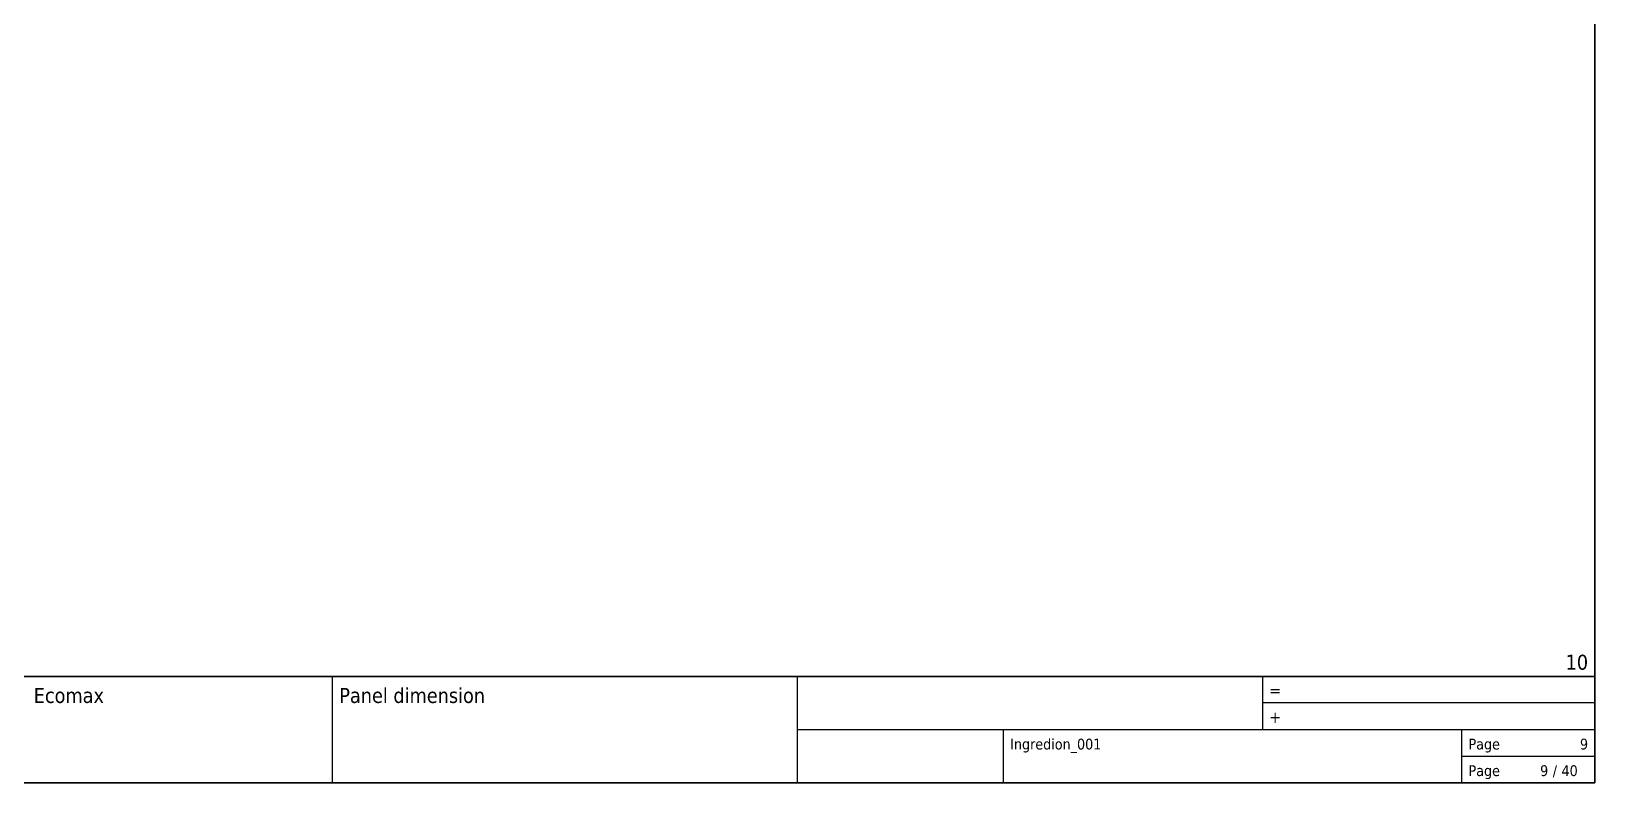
# Model space of a CAD drawing. Header units: millimetres. Extents: x 0 to 6300, y 0 to 4455.
# Drawn here: x 2769 to 6300, y 0 to 1696 of the extents above; entities that cross this region are included whole.
import ezdxf
from ezdxf.enums import TextEntityAlignment as Align

# ---------------------------------------------------------------- set-up
doc = ezdxf.new("R2010")
doc.units = ezdxf.units.MM
for name, color, linetype, lineweight in [('EPLAN201', 7, 'Continuous', 0), ('EPLAN451', 7, 'Continuous', 0), ('EPLAN452', 7, 'Continuous', 0), ('EPLAN453', 7, 'Continuous', 0)]:
    doc.layers.add(name, color=color, linetype=linetype, lineweight=lineweight)
doc.styles.add('Tahoma', font='')
doc.styles.get('Tahoma').set_extended_font_data('Tahoma')

# ---------------------------------------------------------------- blocks, each defined once
blk = doc.blocks.new('EPLFRAME')
at = {"layer": 'EPLAN201', "linetype": 'Continuous', "lineweight": 35, "ltscale": 4}
blk.add_line((0, 240), (6300, 240), dxfattribs=at)
at = {"layer": 'EPLAN201', "linetype": 'Continuous', "lineweight": 25, "ltscale": 4}
for p, q in [((3450, 0), (3450, 240)), ((4500, 0), (4500, 240)), ((5550, 240), (5550, 120)), ((6300, 180), (5550, 180)), ((4500, 120), (6300, 120)), ((4965, 0), (4965, 120)), ((6000, 0), (6000, 120)), ((6000, 60), (6300, 60))]:
    blk.add_line(p, q, dxfattribs=at)
at = {"layer": 'EPLAN201', "linetype": 'Continuous', "lineweight": 35, "ltscale": 4}
blk.add_lwpolyline([(0, 0), (6300, 0), (6300, 4455), (0, 4455)], close=True, dxfattribs=at)
at = {"layer": 'EPLAN201', "color": 7, "style": 'Tahoma'}
for s, height, p in [('=', 27.1, (5565, 195)), ('+', 27.1, (5565, 135)), ('Page', 24.38, (6015, 75)), ('Page', 24.38, (6015, 15))]:
    blk.add_text(s, height=height, dxfattribs=at).set_placement(p)
blk.add_text('/', height=24.4, dxfattribs=at).set_placement((6210, 15), align=Align.CENTER)
at = {"layer": 'EPLAN451', "color": 7, "style": 'Tahoma'}
for tag, p, height in [('14_10014', (1515, 180), 33.9), ('14_10015', (2775, 180), 33.9), ('14_10011', (1515, 75), 33.9), ('14_10013', (4980, 75), 24.4), ('14_10151', (1095, 15), 24.4), ('14_10300', (6225, 15), 24.4)]:
    blk.add_attdef(tag, p, '', height=height, dxfattribs=at)
blk.add_attdef('4_25020', text='', height=24.4, dxfattribs=at).set_placement((6195, 15), align=Align.RIGHT)
at = {"layer": 'EPLAN452', "color": 7, "style": 'Tahoma'}
for tag, p, height in [('4_11041', (15, 255), 33.9), ('4_11071[1]', (15, 195), 24.4), ('4_11074[1]', (315, 195), 24.4), ('4_11070[1]', (615, 195), 24.4), ('4_11024', (1095, 195), 24.4), ('4_11011', (3465, 180), 33.9), ('4_11030', (4515, 180), 33.9), ('4_20132_1001', (5610, 195), 24.4), ('4_11071[2]', (15, 135), 24.4), ('4_11074[2]', (315, 135), 24.4), ('4_11070[2]', (615, 135), 24.4), ('4_11022', (1095, 135), 24.4), ('4_20134_1001', (5610, 135), 24.4), ('4_11071[3]', (15, 75), 24.4), ('4_11074[3]', (315, 75), 24.4), ('4_11070[3]', (615, 75), 24.4), ('4_11080', (1095, 75), 24.4), ('4_11059', (4515, 75), 24.4)]:
    blk.add_attdef(tag, p, '', height=height, dxfattribs=at)
for tag, height, p in [('4_11040', 33.9, (6285, 255)), ('4_11000', 24.4, (6285, 75)), ('4_11085', 24.4, (2115, 15)), ('4_11086', 24.4, (2745, 15))]:
    blk.add_attdef(tag, text='', height=height, dxfattribs=at).set_placement(p, align=Align.RIGHT)
at = {"layer": 'EPLAN453', "color": 7, "style": 'Tahoma'}
for tag, p in [('53_19005_1', (315, 4395)), ('53_19005', (945, 4395)), ('53_19005_8', (1575, 4395)), ('53_19005_6', (2205, 4395)), ('53_19005_7', (2835, 4395)), ('53_19005_9', (3465, 4395)), ('53_19005_3', (4095, 4395)), ('53_19005_2', (4725, 4395)), ('53_19005_4', (5355, 4395)), ('53_19005_5', (5985, 4395))]:
    blk.add_attdef(tag, text='', height=20.3, dxfattribs=at).set_placement(p, align=Align.BOTTOM_CENTER)

msp = doc.modelspace()

# ---------------------------------------------------------------- block references
ref = msp.add_blockref('EPLFRAME', (0, 0))
ref.add_attrib('14_10013', 'Ingredion_001', (4980, 75), dxfattribs={"layer": 'EPLAN451', "color": 7, "height": 24.381, "style": 'Tahoma'})
ref.add_attrib('4_11011', 'Panel dimension', (3465, 180), dxfattribs={"layer": 'EPLAN452', "color": 7, "height": 33.862, "style": 'Tahoma'})
ref.add_attrib('14_10300', '40', (6225, 15), dxfattribs={"layer": 'EPLAN451', "color": 7, "height": 24.38, "style": 'Tahoma'})
ref.add_attrib('4_11040', '10', dxfattribs={"layer": 'EPLAN452', "color": 7, "height": 33.86, "style": 'Tahoma'}).set_placement((6285, 255), align=Align.RIGHT)
ref.add_attrib('14_10015', 'Ecomax', (2775, 180), dxfattribs={"layer": 'EPLAN451', "color": 7, "height": 33.86, "style": 'Tahoma'})
ref.add_attrib('4_11000', '9', dxfattribs={"layer": 'EPLAN452', "color": 7, "height": 24.4, "style": 'Tahoma'}).set_placement((6285, 75), align=Align.RIGHT)
ref.add_attrib('4_25020', '9', dxfattribs={"layer": 'EPLAN451', "color": 7, "height": 24.4, "style": 'Tahoma'}).set_placement((6195, 15), align=Align.RIGHT)

doc.saveas('drawing.dxf')
